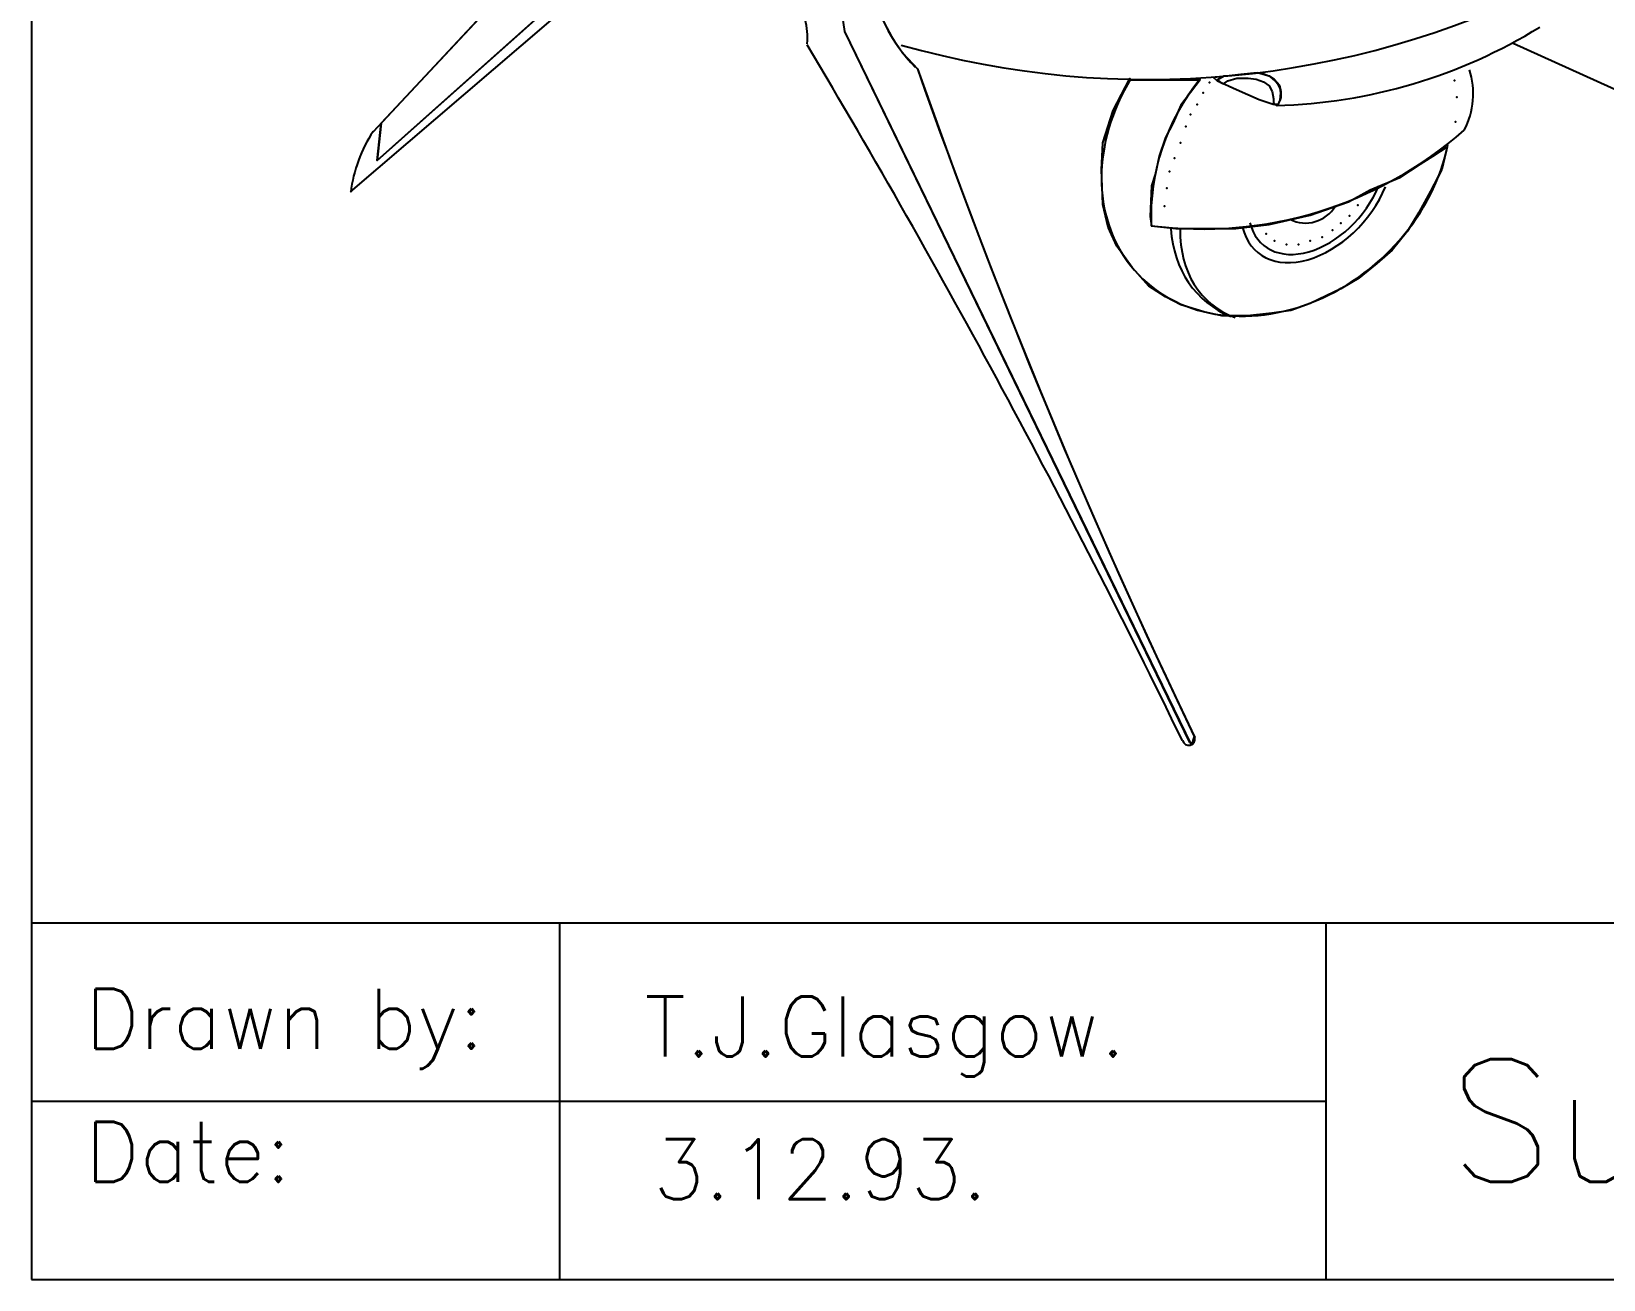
# Model space of a CAD drawing. Extents: x 4.3 to 16.6, y -10.2 to -1.3.
# Drawn here: x 4.612 to 8.648, y -10.161 to -6.957 of the extents above; entities that cross this region are included whole.
import ezdxf

# ---------------------------------------------------------------- set-up
doc = ezdxf.new("R2010")
doc.units = 0
doc.header["$MEASUREMENT"] = 0
doc.linetypes.add('0', pattern=[0])
doc.layers.get('0').update_dxf_attribs({"linetype": 'CONTINUOUS'})
doc.layers.add('1', color=7, linetype='CONTINUOUS')
doc.layers.add('2', color=7, linetype='CONTINUOUS')
doc.styles.add('NORMAL', font='simplex')

# ---------------------------------------------------------------- blocks, each defined once
blk = doc.blocks.new('35')
at = {"color": 0, "linetype": '0'}
blk.add_arc((0, 0), 1, 153.9288, 294.8564, dxfattribs=at)
blk = doc.blocks.new('36')
at = {"color": 0, "linetype": '0'}
blk.add_arc((0, 0), 1, 142.2473, 195.7038, dxfattribs=at)
blk = doc.blocks.new('37')
at = {"color": 0, "linetype": '0'}
blk.add_arc((0, 0), 1, 147.19493, 196.9187, dxfattribs=at)
blk = doc.blocks.new('38')
at = {"color": 0, "linetype": '0'}
blk.add_arc((0, 0), 1, 109.18701, 311.30732, dxfattribs=at)
blk = doc.blocks.new('39')
at = {"color": 0, "linetype": '0'}
blk.add_arc((0, 0), 1, 153.929, 294.8567, dxfattribs=at)

msp = doc.modelspace()

# ---------------------------------------------------------------- linework, layer by layer
at = {"layer": '1', "color": 7, "linetype": '0'}
for p, q in [((5.874152, -6.801876), (5.489368, -7.214285)), ((6.031897, -6.852285), (5.429635, -7.368838)), ((5.998662, -6.842486), (5.499481, -7.288479)), ((7.586017, -8.782513), (6.700337, -6.956854)), ((9.015947, -7.259177), (8.416116, -6.987559)), ((5.499481, -7.288479), (5.509498, -7.192284))]:
    msp.add_line(p, q, dxfattribs=at)
for points in [[(5.874152, -6.801876), (5.509498, -7.192284), (5.499481, -7.288479), (5.998662, -6.842486), (5.963136, -6.832213), (5.924531, -6.819797), (5.903741, -6.812761), (5.874152, -6.801876)], [(7.672097, -7.091122), (7.683153, -7.083519), (7.706686, -7.077031), (7.735174, -7.077031), (7.756231, -7.079626), (7.774811, -7.086114), (7.789674, -7.096495), (7.797105, -7.110768), (7.800822, -7.130232), (7.800822, -7.139316), (7.804538, -7.144506), (7.812109, -7.146748), (7.817528, -7.132952), (7.81931, -7.114676), (7.817519, -7.102718), (7.813834, -7.094356), (7.804175, -7.082512), (7.793097, -7.073802), (7.775949, -7.066953), (7.758738, -7.062985), (7.716842, -7.067724), (7.686877, -7.070639), (7.673135, -7.071845), (7.656765, -7.080825), (7.663693, -7.086727), (7.67256, -7.09142)], [(7.43486, -7.081028), (7.530121, -7.081028), (7.612242, -7.081028), (7.562969, -7.146412), (7.543261, -7.19115), (7.523551, -7.229003), (7.507127, -7.277181), (7.497272, -7.321917), (7.487418, -7.352889), (7.484133, -7.432038), (7.487418, -7.456127), (7.54983, -7.46301), (7.622097, -7.46301), (7.704218, -7.46301), (7.789625, -7.452686), (7.89474, -7.428597), (7.993285, -7.394185), (8.049128, -7.363213), (8.12468, -7.332242), (8.177238, -7.297829), (8.210086, -7.277181), (8.246219, -7.253092), (8.23308, -7.311594), (8.203516, -7.366654), (8.173952, -7.421714), (8.144389, -7.469892), (8.104971, -7.51807), (8.065552, -7.552483), (8.019565, -7.590337), (7.973577, -7.617867), (7.937443, -7.635074), (7.89474, -7.655721), (7.845467, -7.672927), (7.796194, -7.679811), (7.733782, -7.686693), (7.668085, -7.686693), (7.622097, -7.67637), (7.562969, -7.659162), (7.523551, -7.638515), (7.480848, -7.610985), (7.438145, -7.562807), (7.398726, -7.507746), (7.375733, -7.459569), (7.362593, -7.401067), (7.359309, -7.311594), (7.362593, -7.242769), (7.388872, -7.160178), (7.431575, -7.077587)]]:
    msp.add_lwpolyline(points, close=True, dxfattribs=at)
for points in [[(6.801073, -6.934331), (6.820888, -6.971159), (6.849194, -7.012495), (6.886419, -7.052523), (6.886419, -7.052523), (6.971232, -7.288546), (7.023284, -7.428122), (7.075889, -7.565444), (7.125381, -7.691435), (7.200482, -7.877101), (7.277027, -8.060019), (7.336775, -8.198703), (7.40369, -8.350048), (7.450633, -8.453863), (7.510564, -8.583726), (7.546337, -8.659871), (7.597322, -8.766706), (7.589785, -8.788513), (6.700337, -6.956854), (6.693859, -6.916694)], [(7.762425, -7.062757), (7.789674, -7.070543), (7.802061, -7.079626), (7.815685, -7.095197), (7.819401, -7.110768), (7.819401, -7.126339), (7.816924, -7.134125), (7.811969, -7.144506), (7.799583, -7.144506), (7.763664, -7.132827), (7.705447, -7.106875), (7.657141, -7.084816), (7.645993, -7.074436), (7.763664, -7.062757)]]:
    msp.add_lwpolyline(points, dxfattribs=at)
for centre, radius, start, end in [((7.189495, -6.74909), 0.430332, 188.604889, 224.136841), ((7.47786, -4.767325), 2.312778, 254.115738, 296.592102), ((6.443031, -6.971604), 0.161291, 354.082306, 38.43821), ((7.773208, -5.793015), 1.354339, 271.457855, 301.665924), ((-13.515315, -18.995968), 23.427858, 25.859526, 30.823715), ((22.618925, -1.532484), 16.67281, 199.334351, 205.726181), ((8.112868, -7.116721), 0.200674, 332.221954, 17.858711), ((8.049754, -7.433718), 0.563564, 141.049789, 182.216248), ((5.789437, -7.412495), 0.360504, 146.522522, 173.157928), ((7.618232, -6.447089), 1.016976, 262.563782, 311.373474), ((7.882862, -7.359505), 0.089203, 243.07077, 329.277283), ((7.582988, -8.773355), 0.01625, 194.302307, 13.191933)]:
    msp.add_arc(centre, radius, start, end, dxfattribs=at)
at = {"layer": '1', "color": 7}
for p in [(7.636564, -7.087767), (8.265681, -7.083187), (7.604308, -7.144539), (7.61979, -7.1148), (8.27141, -7.125198), (7.587535, -7.17022), (7.575923, -7.201309), (8.267591, -7.189213), (7.56173, -7.243209), (7.546248, -7.282409), (7.533345, -7.316202), (7.526893, -7.359455), (7.520442, -7.405411), (8.017168, -7.402977), (7.951698, -7.466994), (7.973522, -7.448703), (7.995344, -7.430414), (7.781476, -7.476138), (7.803299, -7.494429), (7.833851, -7.503574), (7.864405, -7.503574), (7.894958, -7.494429), (7.92551, -7.485283)]:
    msp.add_point(p, dxfattribs=at)
at = {"layer": '2', "color": 7, "linetype": '0'}
for p, q in [((4.611597, -1.306733), (4.611597, -10.161223)), ((4.611597, -9.244959), (16.593842, -9.244959)), ((5.967252, -9.244959), (5.967252, -10.161223)), ((7.935139, -9.244959), (7.935139, -10.161223)), ((4.611597, -9.703092), (7.935139, -9.703092)), ((4.611597, -10.161223), (16.593842, -10.161223))]:
    msp.add_line(p, q, dxfattribs=at)

# ---------------------------------------------------------------- block references
at = {"layer": '1', "color": 7}
for name, p, xscale, yscale, rotation in [('38', (7.808329, -7.245697), 0.488013, 0.399233, 42.713791), ('35', (7.912342, -7.339938), 0.239103, 0.159887, 50.26683), ('39', (7.912342, -7.339938), 0.215192, 0.143898, 50.26683400000001), ('37', (7.921072, -7.326222), 0.438246, 0.32209, 45.012646), ('36', (7.916707, -7.339938), 0.420141, 0.291095, 47.53934100000001)]:
    msp.add_blockref(name, p, dxfattribs=dict(at, xscale=xscale, yscale=yscale, rotation=rotation))

# ---------------------------------------------------------------- texts
at = {"layer": '2', "color": 7, "style": 'NORMAL'}
for s, height, p in [('Drawn by:', 0.154185, (4.75, -9.56872)), ('T.J.Glasgow.', 0.154185, (6.185906, -9.588558)), ('Supermarine', 0.314529, (8.25, -9.910346)), ('Date:', 0.154185, (4.75, -9.910346)), ('3.12.93.', 0.154185, (6.207772, -9.955064))]:
    msp.add_text(s, height=height, dxfattribs=at).set_placement(p)

doc.saveas('drawing.dxf')
